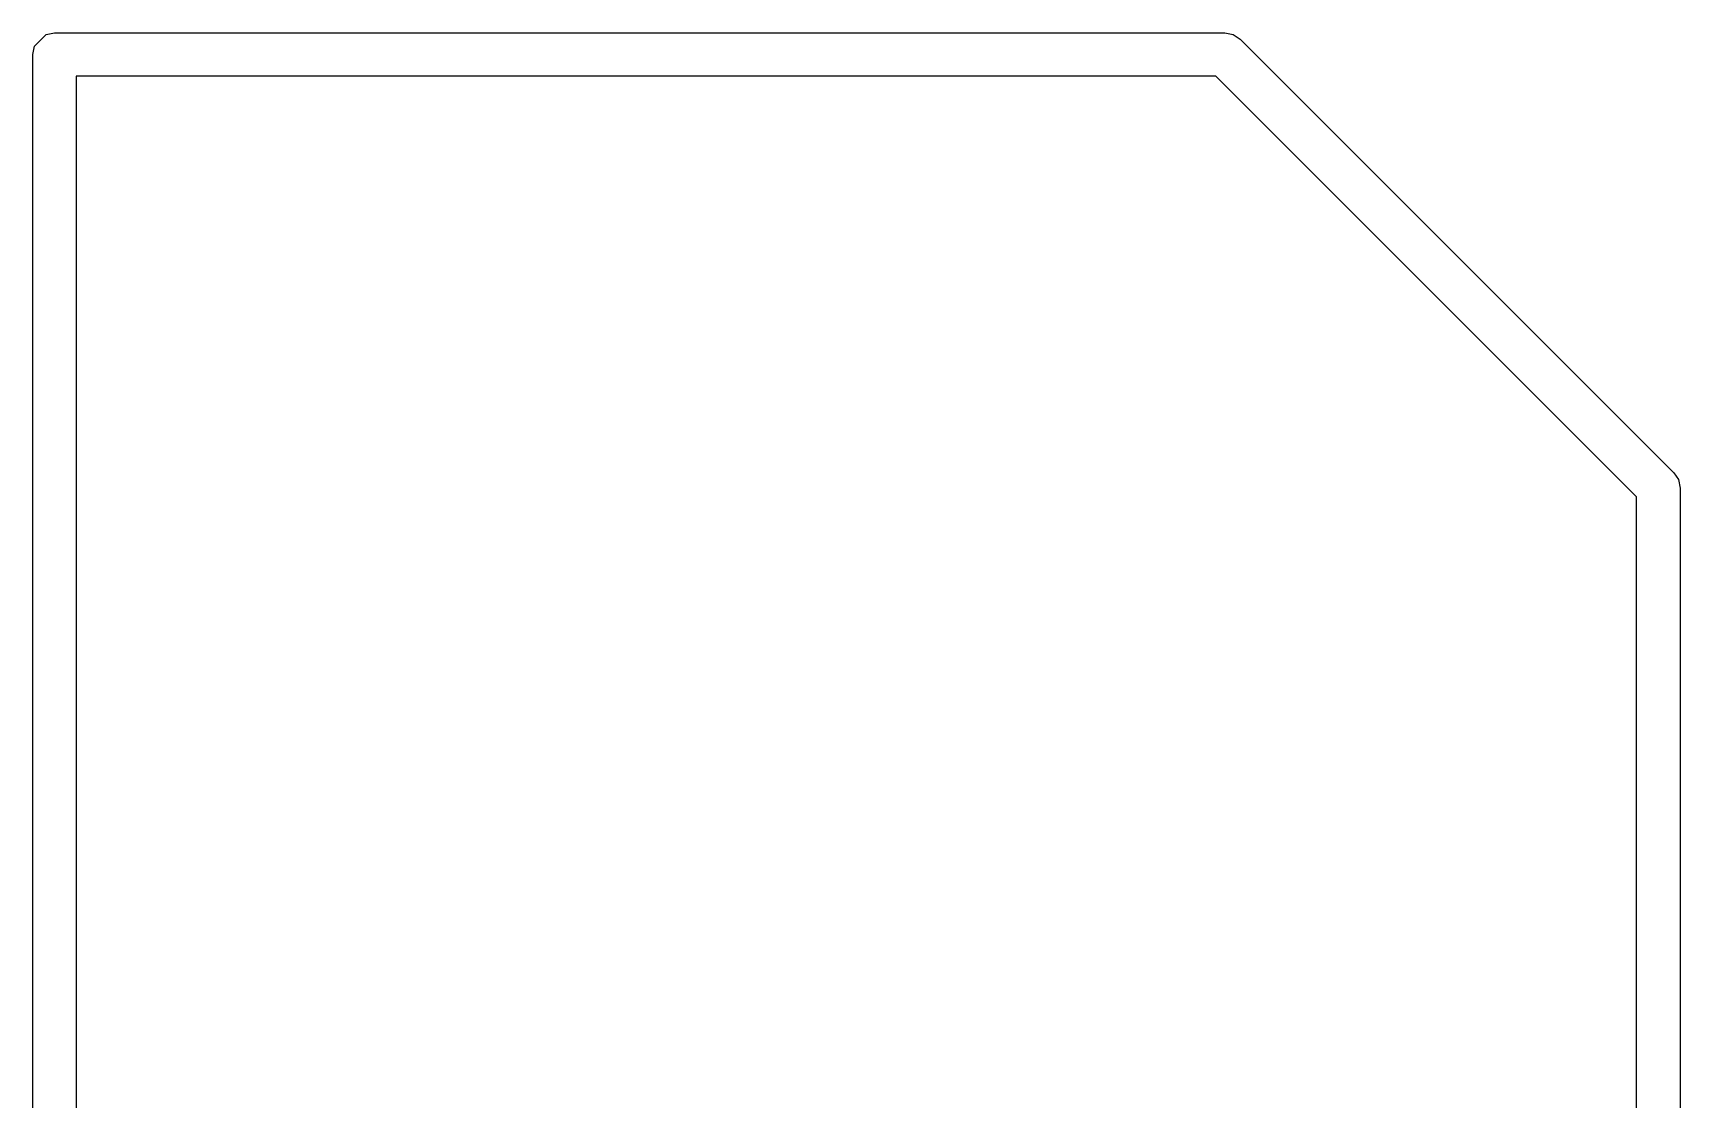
# Model space of a CAD drawing. Extents: x -0.08 to 1.99, y 0.07 to 3.69.
# Drawn here: x 0.1772 to 0.3268, y 3.15 to 3.2469 of the extents above; entities that cross this region are included whole.
import ezdxf

# ---------------------------------------------------------------- set-up
doc = ezdxf.new("R2010")
doc.units = 0
doc.header["$MEASUREMENT"] = 0
doc.layers.add('BLACK', color=7, linetype='CONTINUOUS')

msp = doc.modelspace()

# ---------------------------------------------------------------- linework, layer by layer
at = {"layer": 'BLACK', "linetype": 'CONTINUOUS'}
for p, q in [((0.17732, 3.24564), (0.17838, 3.2467)), ((0.17838, 3.2467), (0.17913, 3.24685)), ((0.17913, 3.24685), (0.28543, 3.24685)), ((0.28543, 3.24685), (0.28619, 3.2467)), ((0.28619, 3.2467), (0.28682, 3.24627)), ((0.17717, 3.24488), (0.17732, 3.24564)), ((0.28682, 3.24627), (0.3262, 3.2069)), ((0.17717, 2.9811), (0.17717, 3.24488)), ((0.1811, 3.24291), (0.1811, 2.98307)), ((0.28462, 3.24291), (0.1811, 3.24291)), ((0.32283, 3.2047), (0.28462, 3.24291)), ((0.3262, 3.2069), (0.32662, 3.20627)), ((0.32662, 3.20627), (0.32677, 3.20551)), ((0.32283, 2.98307), (0.32283, 3.2047)), ((0.32677, 3.20551), (0.32677, 2.9811))]:
    msp.add_line(p, q, dxfattribs=at)

doc.saveas('drawing.dxf')
